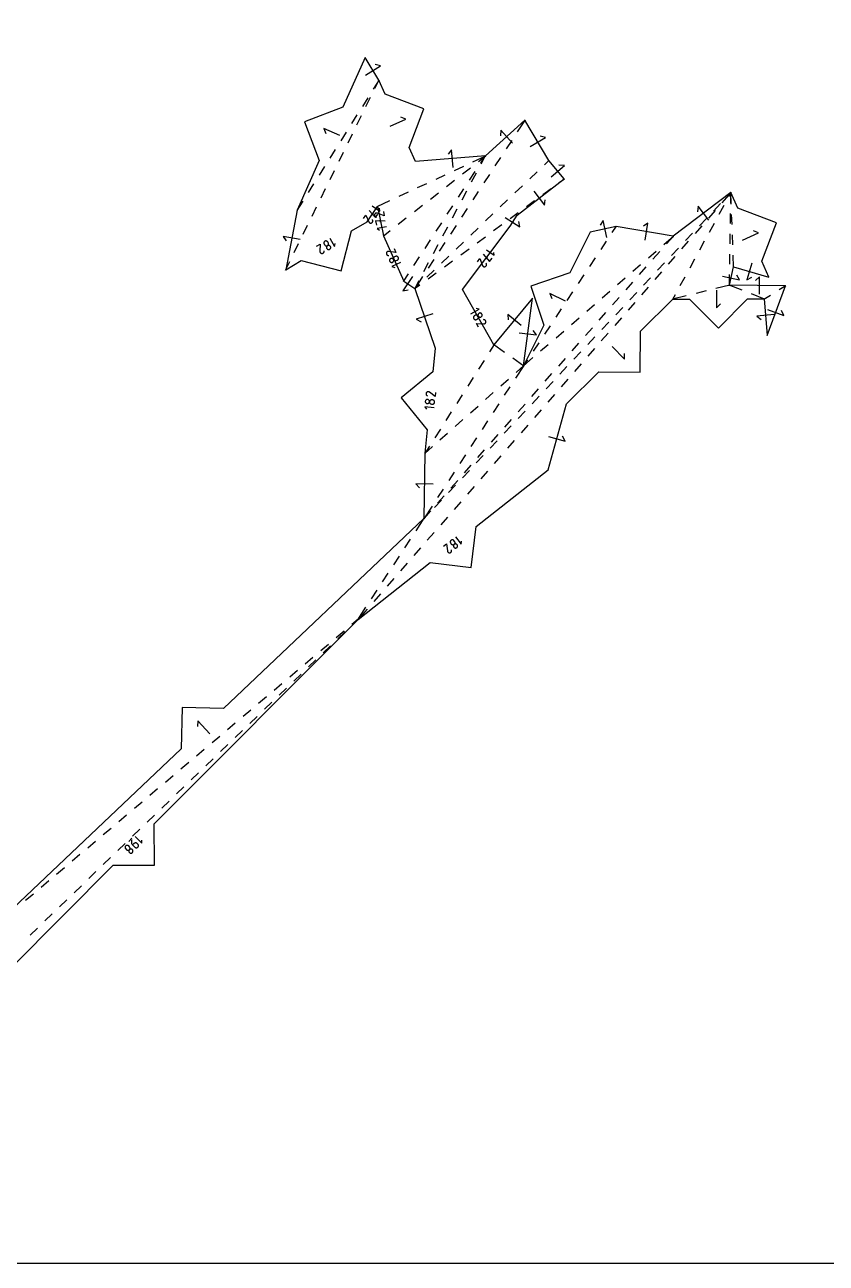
# Model space of a CAD drawing. Extents: x -2 to 214, y 3 to 282.
# Drawn here: x 118.7 to 162.4, y 3 to 70.5 of the extents above; entities that cross this region are included whole.
import ezdxf

# ---------------------------------------------------------------- set-up
doc = ezdxf.new("R2010")
doc.units = 0
doc.layers.add('Layer_1', color=7, linetype='CONTINUOUS')

msp = doc.modelspace()

# ---------------------------------------------------------------- linework, layer by layer
at = {"layer": 'Layer_1', "color": 5}
for points in [[(-1.511918, 3.023787), (214.388082, 3.023787), (214.388082, 282.423787), (-1.511918, 282.423787), (-1.511918, 3.023787)], [(112.397388, 13.571377), (123.504603, 24.724111), (125.749664, 24.728704), (125.745077, 26.973761), (136.852303, 38.126495), (140.78967, 41.223672), (143.018894, 40.957417), (143.285146, 43.186641), (147.222524, 46.283814), (148.212916, 49.880154), (149.983705, 51.622203), (152.228691, 51.603823), (152.247071, 53.848809), (154.01786, 55.590861), (154.917806, 55.591919), (156.507448, 54.006564), (158.092806, 55.596209), (158.99275, 55.597268), (159.16663, 53.605777), (160.162039, 56.322057), (157.103741, 56.344564), (157.330277, 57.351748), (159.248979, 56.790616), (158.8637, 57.649926), (159.662777, 59.747966), (157.564737, 60.54705), (157.179458, 61.40636), (154.035527, 59.013751), (150.918513, 59.55397), (149.51669, 59.235373), (148.405507, 57.013734), (146.275559, 56.304065), (146.985224, 54.174116), (145.874031, 51.95248), (146.368424, 55.649793), (144.26541, 53.093233), (142.55635, 56.10803), (145.145587, 59.575352), (145.530824, 60.167176), (148.090572, 62.14235), (147.254482, 63.141519), (145.953409, 65.351792), (143.794829, 63.392792), (139.984716, 63.085759), (139.637406, 63.860583), (140.436702, 65.958541), (138.338747, 66.757841), (137.991448, 67.532664), (137.242754, 68.75989), (136.032751, 66.0505), (133.935882, 65.248329), (134.73805, 63.151467), (133.528047, 60.442074), (132.909426, 57.189992), (133.761236, 57.69245), (135.935134, 57.131664), (136.49592, 59.305562), (137.347734, 59.80802), (137.917851, 60.645285), (138.235093, 59.039864), (139.342562, 56.574667), (139.955788, 56.174225), (141.060244, 52.908903), (140.93554, 51.628179), (139.201666, 50.201997), (140.627841, 48.468123), (140.503137, 47.187395), (140.448545, 43.62273), (129.513467, 33.26086), (127.269222, 33.321259), (127.208816, 31.077011), (116.273738, 20.715137)]]:
    msp.add_lwpolyline(points, dxfattribs=at)
at = {"layer": 'Layer_1', "color": 1}
for points in [[(137.265618, 67.808282), (138.078746, 68.304344), (137.787644, 68.374801)], [(138.003255, 67.551785), (137.680675, 67.039347)], [(137.774577, 67.091681), (138.001219, 67.552924)], [(137.38515, 66.569866), (137.089617, 66.100383)], [(137.285275, 66.095885), (137.529933, 66.593785)], [(136.794092, 65.630903), (136.498555, 65.161415)], [(136.795986, 65.100099), (137.04063, 65.597988)], [(138.596747, 65.018223), (139.465925, 65.40782), (139.18602, 65.514412)], [(135.863376, 64.503707), (134.993672, 64.892122), (135.100719, 64.612401)], [(145.965538, 65.370711), (145.534157, 64.710618)], [(136.203019, 64.691935), (135.907497, 64.222448)], [(136.306687, 64.104303), (136.551342, 64.602199)], [(145.272502, 64.091063), (144.632383, 64.796396), (144.617919, 64.497237)], [(145.230677, 64.246236), (144.927196, 63.78185)], [(146.247174, 63.914244), (147.068011, 64.397429), (146.778062, 64.472461)], [(135.611961, 63.752968), (135.316436, 63.283487)], [(135.817394, 63.108513), (136.062042, 63.606413)], [(142.033455, 62.773403), (141.956945, 63.722823), (141.762889, 63.494688)], [(135.0209, 62.814004), (134.725374, 62.344524)], [(142.112693, 62.606736), (142.615235, 62.841676)], [(143.117788, 63.076622), (143.814916, 63.402525)], [(143.417353, 63.097609), (143.812288, 63.406812)], [(143.540222, 63.003266), (143.80695, 63.411712)], [(143.568462, 62.967515), (143.805225, 63.412721)], [(144.623716, 63.317467), (144.320235, 62.853081)], [(147.270519, 63.157182), (147.015958, 62.914179)], [(147.375164, 62.255514), (148.105643, 62.866783), (147.807309, 62.893241)], [(135.328095, 62.11272), (135.57274, 62.610617)], [(141.107597, 62.136854), (141.61014, 62.371793)], [(142.543752, 62.413629), (142.980558, 62.755619)], [(142.933596, 62.074282), (143.236914, 62.53877)], [(143.047487, 61.987929), (143.307971, 62.477718)], [(144.016765, 62.388695), (143.713284, 61.924312)], [(146.61468, 62.531129), (146.213403, 62.148072)], [(147.825114, 61.947948), (148.108451, 62.155816)], [(134.429842, 61.875036), (134.134306, 61.405556)], [(134.838807, 61.116931), (135.083451, 61.614827)], [(140.102501, 61.666964), (140.605044, 61.901907)], [(141.670151, 61.729653), (142.106946, 62.071643)], [(142.32697, 61.145301), (142.630278, 61.60979)], [(142.526515, 61.008335), (142.786996, 61.498132)], [(143.409804, 61.45993), (143.106323, 60.99554)], [(145.812136, 61.765016), (145.410858, 61.381962)], [(146.435999, 61.467529), (147.017874, 60.713431), (147.056125, 61.010484)], [(146.93054, 61.291637), (147.377834, 61.619791)], [(133.83878, 60.936069), (133.516211, 60.423634)], [(137.897739, 60.636229), (138.594853, 60.962136)], [(139.097406, 61.197079), (139.599948, 61.432025)], [(140.796539, 61.045677), (141.233345, 61.387663)], [(145.009577, 60.998906), (144.60831, 60.615849)], [(146.03597, 60.635329), (146.48325, 60.96348)], [(156.606642, 60.797858), (156.226506, 60.393807)], [(157.194042, 61.423417), (156.684941, 60.84036)], [(157.194655, 61.422867), (156.986774, 61.201901)], [(157.190048, 61.426201), (157.055904, 61.179443)], [(157.170624, 60.817225), (157.179761, 61.428892)], [(157.203298, 60.765321), (157.178639, 61.428882)], [(134.349504, 60.121145), (134.594152, 60.619035)], [(137.153286, 59.977445), (137.281207, 60.165306), (137.442458, 59.801423), (137.442458, 59.801423), (137.442578, 59.80107), (137.442695, 59.800717), (137.442825, 59.800364), (137.442973, 59.800012), (137.443125, 59.799659), (137.443298, 59.799306), (137.443481, 59.798953), (137.443675, 59.7986), (137.443891, 59.798248), (137.443891, 59.798248), (137.454403, 59.780609), (137.467491, 59.765545), (137.482767, 59.753233), (137.499771, 59.743814), (137.51808, 59.737429), (137.537236, 59.734254), (137.55685, 59.734331), (137.576464, 59.737859), (137.595656, 59.744985), (137.595656, 59.744985), (137.613224, 59.755604), (137.628217, 59.768762), (137.640494, 59.784073), (137.649913, 59.801077), (137.656298, 59.819386), (137.659473, 59.838542), (137.659367, 59.858156), (137.655769, 59.877771), (137.648572, 59.897032), (137.633297, 59.925466)], [(137.453278, 60.418004), (137.812247, 60.035942), (137.94033, 60.22404)], [(137.623874, 60.164202), (137.68791, 60.258242)], [(137.625328, 60.670664), (138.048322, 60.382638), (138.018301, 60.540725)], [(138.235175, 60.359637), (138.27923, 60.136667), (137.906848, 60.277158), (137.906848, 60.277158), (137.906495, 60.277341), (137.906142, 60.277517), (137.90579, 60.277687), (137.905437, 60.277842), (137.905084, 60.277994), (137.904731, 60.278131), (137.904378, 60.278272), (137.904026, 60.278406), (137.903673, 60.278537), (137.903673, 60.278537), (137.883741, 60.283441), (137.863809, 60.284499), (137.844336, 60.282382), (137.825709, 60.276879), (137.808317, 60.268342), (137.792548, 60.256947), (137.778825, 60.242906), (137.767571, 60.226467), (137.759175, 60.20777), (137.759175, 60.20777), (137.754413, 60.187803), (137.753354, 60.167871), (137.755471, 60.148397), (137.760974, 60.129771), (137.769511, 60.112379), (137.780906, 60.096645), (137.794947, 60.082957), (137.811457, 60.071739), (137.830225, 60.063378), (137.861198, 60.054276)], [(139.922938, 60.361697), (140.359744, 60.703687)], [(141.72034, 60.216314), (142.023648, 60.680809)], [(142.00554, 60.028746), (142.266024, 60.518542)], [(142.802843, 60.531158), (142.499362, 60.066775)], [(144.207032, 60.232796), (143.805754, 59.849739)], [(145.141396, 59.979018), (145.588676, 60.307172)], [(155.980077, 59.89548), (155.40325, 60.653448), (155.363016, 60.356653)], [(156.320073, 60.422488), (155.955206, 60.004609)], [(156.790944, 60.692049), (156.525993, 60.204662)], [(157.154037, 59.707841), (157.162327, 60.262531)], [(157.244545, 59.656583), (157.223943, 60.210952)], [(133.860205, 59.125349), (134.104859, 59.623245)], [(138.338496, 59.836739), (137.814399, 59.849157), (137.858517, 59.625909)], [(138.397752, 59.536868), (137.895714, 59.437663), (138.029406, 59.348114)], [(138.037965, 59.893321), (138.060013, 59.781709)], [(139.049336, 59.677721), (139.486132, 60.019707)], [(141.113704, 59.287334), (141.417022, 59.751822)], [(141.484568, 59.049152), (141.745049, 59.538949)], [(142.195892, 59.602389), (141.892411, 59.138006)], [(143.404487, 59.466682), (143.00321, 59.083633)], [(144.246811, 59.322703), (144.694105, 59.650861)], [(144.881346, 60.042761), (145.679618, 59.523134), (145.617618, 59.816155)], [(150.426293, 58.954054), (150.215205, 59.882865), (150.055654, 59.629387)], [(150.930772, 59.572801), (150.696859, 59.220317)], [(152.499917, 58.796888), (152.662569, 59.735397), (152.417762, 59.56285)], [(155.590338, 59.586729), (155.22546, 59.16885)], [(155.846385, 59.98976), (155.466249, 59.585717)], [(156.261033, 59.717264), (155.996086, 59.229877)], [(133.706348, 58.831301), (132.770629, 59.009292), (132.939137, 58.761691)], [(135.203081, 58.708697), (135.203081, 58.708697), (135.191122, 58.725383), (135.176799, 58.739248), (135.160536, 58.750219), (135.142827, 58.758156), (135.124059, 58.762954), (135.104727, 58.764365), (135.085218, 58.762601), (135.065992, 58.75738), (135.047506, 58.748596), (135.047506, 58.748596), (135.030855, 58.736672), (135.016991, 58.722385), (135.00602, 58.706157), (134.998047, 58.688448), (134.993179, 58.669715), (134.991415, 58.650383), (134.993179, 58.630874), (134.9984, 58.611613), (135.007219, 58.593092), (135.035971, 58.544317), (135.035971, 58.544317), (135.04793, 58.52763), (135.062252, 58.513731), (135.078516, 58.502724), (135.09626, 58.494751), (135.115028, 58.489918), (135.134396, 58.488154), (135.153939, 58.489918), (135.173166, 58.495139), (135.191687, 58.503924), (135.191687, 58.503924), (135.208338, 58.515883), (135.222202, 58.530206), (135.233173, 58.546469), (135.241146, 58.564213), (135.245979, 58.582981), (135.247743, 58.602349), (135.245979, 58.621893), (135.240758, 58.641154), (135.231939, 58.659675), (135.203152, 58.70845)], [(135.310753, 58.903974), (135.570824, 58.463068), (135.611012, 58.618933)], [(138.217606, 59.026529), (138.61253, 59.335731)], [(140.507074, 58.358346), (140.810396, 58.822842)], [(143.352241, 58.666392), (143.799531, 58.994549)], [(150.390108, 58.758082), (150.083364, 58.295852)], [(153.52075, 58.568725), (154.052298, 59.028614)], [(153.666952, 58.596598), (154.050199, 59.030727)], [(154.860593, 58.750974), (154.495725, 58.333095)], [(155.086127, 59.181666), (154.705992, 58.777619)], [(157.137435, 58.598461), (157.145725, 59.153151)], [(157.285788, 58.547837), (157.265186, 59.102214)], [(157.822921, 58.807457), (158.692056, 59.197146), (158.412151, 59.30371)], [(133.370916, 58.129559), (133.61556, 58.627452)], [(134.588412, 58.477892), (134.784221, 58.593399), (134.77512, 58.195374), (134.77512, 58.195374), (134.775053, 58.195021), (134.77501, 58.194668), (134.774968, 58.194315), (134.774947, 58.193962), (134.774926, 58.19361), (134.774915, 58.193257), (134.774915, 58.192904), (134.774936, 58.192551), (134.774957, 58.192199), (134.774957, 58.192199), (134.777074, 58.171737), (134.782507, 58.152546), (134.791079, 58.134907), (134.802439, 58.119138), (134.816268, 58.105556), (134.832248, 58.094479), (134.850028, 58.086189), (134.86929, 58.081038), (134.889716, 58.079274), (134.889716, 58.079274), (134.910142, 58.081391), (134.929333, 58.08693), (134.946972, 58.095537), (134.962741, 58.106932), (134.976323, 58.120761), (134.9874, 58.136742), (134.995655, 58.154522), (135.00077, 58.173819), (135.002534, 58.194315), (135.00077, 58.226559)], [(135.151696, 58.348345), (135.151696, 58.348345), (135.16362, 58.331729), (135.177907, 58.3179), (135.194135, 58.306964), (135.211844, 58.299027), (135.230612, 58.294194), (135.24998, 58.29243), (135.269524, 58.294194), (135.28875, 58.299415), (135.307271, 58.308199), (135.307271, 58.308199), (135.323922, 58.320158), (135.337786, 58.334481), (135.348757, 58.350744), (135.35673, 58.368489), (135.361563, 58.387256), (135.363327, 58.406624), (135.361563, 58.426133), (135.356377, 58.445359), (135.347629, 58.463809), (135.347629, 58.463809), (135.335669, 58.480496), (135.321347, 58.494395), (135.305084, 58.505402), (135.287339, 58.513375), (135.268571, 58.518243), (135.249204, 58.520007), (135.22966, 58.518243), (135.210433, 58.513022), (135.191912, 58.504238), (135.191912, 58.504238), (135.175261, 58.492278), (135.161397, 58.477956), (135.150426, 58.461693), (135.142488, 58.443948), (135.137655, 58.42518), (135.135891, 58.405777), (135.137655, 58.386233), (135.142876, 58.366972), (135.151696, 58.348416)], [(138.827171, 58.346828), (138.920329, 58.139444), (138.525747, 58.192481), (138.525747, 58.192481), (138.525394, 58.192583), (138.525042, 58.192675), (138.524689, 58.192756), (138.524336, 58.192834), (138.523983, 58.19289), (138.52363, 58.192946), (138.523278, 58.192989), (138.522925, 58.193024), (138.522572, 58.193052), (138.522572, 58.193052), (138.50204, 58.193331), (138.482355, 58.190156), (138.46387, 58.183594), (138.446937, 58.174034), (138.431908, 58.161793), (138.419138, 58.147152), (138.408942, 58.130395), (138.401675, 58.111839), (138.397689, 58.091731), (138.397689, 58.091731), (138.397537, 58.071199), (138.401065, 58.051514), (138.407662, 58.033029), (138.417222, 58.016095), (138.429463, 58.001067), (138.444104, 57.988297), (138.460896, 57.978137), (138.479523, 57.970905), (138.499702, 57.966989), (138.531945, 57.965225)], [(140.963593, 58.069562), (141.224074, 58.559359)], [(141.588931, 58.673617), (141.28545, 58.209234)], [(142.601929, 58.700576), (142.200661, 58.317516)], [(142.457667, 58.010084), (142.904947, 58.338242)], [(143.862844, 58.285607), (144.272889, 57.979414), (144.249782, 58.138658)], [(152.6817, 57.842779), (153.101223, 58.205752)], [(152.932673, 57.764822), (153.299812, 58.180709)], [(154.32587, 58.373569), (153.945734, 57.969525)], [(155.731125, 58.742486), (155.466164, 58.255092)], [(132.899626, 57.17042), (133.126272, 57.631663)], [(138.636174, 57.801307), (138.636174, 57.801307), (138.618358, 57.791288), (138.603012, 57.778588), (138.590348, 57.763665), (138.58047, 57.746944), (138.573591, 57.728811), (138.569851, 57.709726), (138.569499, 57.690111), (138.572674, 57.670426), (138.579376, 57.651059), (138.579376, 57.651059), (138.589431, 57.633173), (138.602131, 57.617827), (138.617053, 57.605127), (138.63381, 57.595249), (138.651907, 57.58837), (138.670957, 57.584631), (138.690537, 57.584278), (138.710222, 57.587453), (138.729554, 57.59412), (138.729554, 57.59412), (138.74744, 57.604174), (138.762821, 57.616874), (138.775556, 57.631832), (138.785434, 57.648589), (138.792348, 57.666722), (138.796088, 57.685807), (138.796441, 57.705422), (138.793266, 57.725107), (138.786563, 57.744474), (138.786563, 57.744474), (138.776544, 57.762325), (138.763844, 57.777706), (138.748921, 57.790406), (138.732164, 57.800284), (138.714032, 57.807163), (138.694946, 57.810902), (138.675332, 57.811255), (138.655612, 57.80808), (138.636209, 57.801377)], [(139.170829, 57.581833), (138.703879, 57.372061), (138.854356, 57.314904)], [(138.988637, 57.71041), (138.988637, 57.71041), (139.006523, 57.720464), (139.021904, 57.733164), (139.034604, 57.748087), (139.044447, 57.764808), (139.051291, 57.782906), (139.054995, 57.801956), (139.055348, 57.821535), (139.052173, 57.84122), (139.04547, 57.860587), (139.04547, 57.860587), (139.035451, 57.878438), (139.022786, 57.893819), (139.007899, 57.906519), (138.991177, 57.916432), (138.97308, 57.923347), (138.95403, 57.927086), (138.934451, 57.927439), (138.914766, 57.924264), (138.895363, 57.917561), (138.843709, 57.894348), (138.843709, 57.894348), (138.825823, 57.884294), (138.810442, 57.871594), (138.797707, 57.856636), (138.787829, 57.839879), (138.780915, 57.821747), (138.777175, 57.802661), (138.776823, 57.783047), (138.779998, 57.763362), (138.786665, 57.743994), (138.786665, 57.743994), (138.796719, 57.726144), (138.809419, 57.710763), (138.824377, 57.698063), (138.841134, 57.688185), (138.859267, 57.681306), (138.878352, 57.677566), (138.897966, 57.677214), (138.917687, 57.680389), (138.93709, 57.687091), (138.988743, 57.710304)], [(139.900448, 57.429366), (140.203756, 57.893858)], [(140.442618, 57.089976), (140.703102, 57.579773)], [(140.981969, 57.744852), (140.678489, 57.280462)], [(141.799384, 57.934466), (141.398106, 57.55141)], [(141.563083, 57.353773), (142.010377, 57.68193)], [(143.361036, 57.613618), (143.497032, 57.795726), (143.642263, 57.425161), (143.642263, 57.425161), (143.642358, 57.424808), (143.642468, 57.424455), (143.642584, 57.424103), (143.642715, 57.42375), (143.642856, 57.423397), (143.643004, 57.423044), (143.643166, 57.422691), (143.64335, 57.422339), (143.643544, 57.421986), (143.643544, 57.421986), (143.65328, 57.403888), (143.665733, 57.388296), (143.680444, 57.375349), (143.69699, 57.365189), (143.714981, 57.357992), (143.733996, 57.353935), (143.753575, 57.35323), (143.773331, 57.356052), (143.792804, 57.362331), (143.792804, 57.362331), (143.810831, 57.372174), (143.826388, 57.384662), (143.839335, 57.399408), (143.849495, 57.415989), (143.856657, 57.43398), (143.860714, 57.452995), (143.861419, 57.472574), (143.858597, 57.492365), (143.852212, 57.511909), (143.838206, 57.540978)], [(143.679954, 58.040688), (144.021923, 57.64334), (144.158081, 57.825677)], [(143.839321, 57.779688), (143.907397, 57.870846)], [(149.776621, 57.833618), (149.469866, 57.37138)], [(151.842646, 57.116833), (152.262173, 57.479806)], [(153.565602, 57.565482), (153.185477, 57.161431)], [(154.130854, 57.915215), (153.765976, 57.497336)], [(155.201214, 57.767701), (154.936253, 57.280307)], [(157.120833, 57.489074), (157.129123, 58.043767)], [(157.331092, 57.329918), (157.306398, 57.993468)], [(158.321759, 57.55832), (158.0544, 56.644118), (158.317099, 56.787977)], [(139.820985, 56.831383), (139.300193, 56.033865), (139.593306, 56.095436)], [(139.330412, 56.556428), (139.59713, 56.964878)], [(140.375019, 56.81608), (139.943642, 56.15599)], [(140.996839, 57.168353), (140.595561, 56.7853)], [(140.668509, 56.697462), (141.115803, 57.025619)], [(149.163126, 56.909153), (148.856382, 56.446915)], [(151.003582, 56.390887), (151.423119, 56.75386)], [(152.198394, 56.933054), (152.565534, 57.348933)], [(152.805345, 56.757384), (152.42522, 56.353334)], [(153.401109, 57.079463), (153.036241, 56.661584)], [(154.671296, 56.792916), (154.406346, 56.305522)], [(156.729137, 56.849798), (157.658417, 56.640777), (157.498242, 56.893849)], [(157.103392, 56.322716), (157.112529, 56.93438)], [(158.735151, 55.856626), (158.742172, 56.809105), (158.528864, 56.598857)], [(139.937892, 56.161437), (140.221218, 56.369311)], [(140.194294, 56.402243), (139.939733, 56.159239)], [(139.945364, 56.15497), (140.182127, 56.60018)], [(151.464116, 56.101278), (151.831255, 56.517164)], [(152.671374, 56.243705), (152.306496, 55.825832)], [(157.125278, 56.350169), (156.369134, 56.165409)], [(156.398859, 56.070343), (156.40027, 55.117843), (156.611747, 55.329943)], [(157.790299, 56.073292), (157.083086, 56.353066)], [(159.813131, 56.106128), (160.180873, 56.334072)], [(148.168614, 55.475834), (147.316726, 55.901923), (147.411443, 55.617785)], [(148.549638, 55.984681), (148.242888, 55.522454)], [(150.164528, 55.664944), (150.584055, 56.027918)], [(150.729847, 55.269502), (151.096976, 55.685388)], [(151.941628, 55.407953), (151.576757, 54.990074)], [(152.045088, 55.94929), (151.664966, 55.545243)], [(154.752438, 55.770369), (153.996294, 55.585605)], [(154.141385, 55.818135), (154.007241, 55.571377)], [(155.830234, 56.033728), (155.291338, 55.902046)], [(159.013362, 55.589439), (158.306149, 55.869213)], [(158.973876, 55.585908), (159.341615, 55.813852)], [(140.925257, 54.794709), (140.022964, 54.489521), (140.291456, 54.356799)], [(143.009433, 54.790101), (143.454751, 55.042549), (143.299607, 55.085408)], [(143.202829, 54.679089), (143.202829, 54.679089), (143.185966, 54.667412), (143.171855, 54.653337), (143.160637, 54.637285), (143.152382, 54.619717), (143.147267, 54.601055), (143.145503, 54.581723), (143.146914, 54.562179), (143.151817, 54.542882), (143.160284, 54.52422), (143.160284, 54.52422), (143.171926, 54.507357), (143.185966, 54.493246), (143.201982, 54.481992), (143.219551, 54.473702), (143.238213, 54.468516), (143.257545, 54.4664), (143.277089, 54.467811), (143.296421, 54.472679), (143.315118, 54.481146), (143.364384, 54.509086), (143.364384, 54.509086), (143.381246, 54.520763), (143.395393, 54.534838), (143.406646, 54.55089), (143.414937, 54.568493), (143.420122, 54.587191), (143.422239, 54.606523), (143.420828, 54.626067), (143.41596, 54.645399), (143.407493, 54.664061), (143.407493, 54.664061), (143.395816, 54.680924), (143.38174, 54.695035), (143.365689, 54.706288), (143.348085, 54.714543), (143.329388, 54.719694), (143.310056, 54.721458), (143.290477, 54.720047), (143.271144, 54.715143), (143.252447, 54.706677), (143.203182, 54.678737)], [(143.562239, 54.621498), (143.562239, 54.621498), (143.579031, 54.63314), (143.593107, 54.647216), (143.604325, 54.663267), (143.61258, 54.680836), (143.617731, 54.699533), (143.619495, 54.718865), (143.618084, 54.738409), (143.613215, 54.757741), (143.604749, 54.776403), (143.604749, 54.776403), (143.593072, 54.793266), (143.578996, 54.807377), (143.562945, 54.818631), (143.545376, 54.826921), (143.526679, 54.832107), (143.507347, 54.834223), (143.487838, 54.832812), (143.468541, 54.827944), (143.449915, 54.819513), (143.449915, 54.819513), (143.433017, 54.807836), (143.41887, 54.793724), (143.407617, 54.777673), (143.399326, 54.760069), (143.394176, 54.741372), (143.392059, 54.72204), (143.39347, 54.702496), (143.398338, 54.683164), (143.406805, 54.664502), (143.406805, 54.664502), (143.418482, 54.647674), (143.432558, 54.633563), (143.448609, 54.62231), (143.466213, 54.614055), (143.48491, 54.608904), (143.504278, 54.60714), (143.523857, 54.608551), (143.543224, 54.613455), (143.561922, 54.621957)], [(145.75191, 54.150999), (145.016308, 54.756104), (145.045377, 54.458011)], [(147.936144, 55.060216), (147.6294, 54.597986)], [(149.325474, 54.938998), (149.745001, 55.301971)], [(149.995569, 54.437733), (150.362708, 54.853619)], [(151.28483, 55.141193), (150.904695, 54.737149)], [(159.544921, 54.748664), (158.596023, 54.665814), (158.825455, 54.473289)], [(159.180752, 55.028787), (160.075089, 54.70105), (159.949074, 54.972756)], [(143.423015, 54.060529), (143.310899, 54.258307), (143.708709, 54.242326), (143.708709, 54.242326), (143.709062, 54.242259), (143.709414, 54.242202), (143.709767, 54.24216), (143.71012, 54.242125), (143.710473, 54.2421), (143.710825, 54.242086), (143.711178, 54.242079), (143.711531, 54.242086), (143.711884, 54.2421), (143.711884, 54.2421), (143.732345, 54.243864), (143.751642, 54.248979), (143.769457, 54.257234), (143.785438, 54.268311), (143.799267, 54.281893), (143.810626, 54.297662), (143.819199, 54.315301), (143.824702, 54.334457), (143.826819, 54.354848), (143.826819, 54.354848), (143.825055, 54.375309), (143.819869, 54.394571), (143.811579, 54.412351), (143.800466, 54.428296), (143.786849, 54.44209), (143.77108, 54.453449), (143.753441, 54.461986), (143.73425, 54.467454), (143.713789, 54.469571), (143.68151, 54.468513)], [(147.322649, 54.135752), (147.015905, 53.673517)], [(148.486421, 54.213052), (148.905947, 54.576025)], [(149.26129, 53.60596), (149.628429, 54.021843)], [(150.524573, 54.333099), (150.144437, 53.929052)], [(151.21189, 54.572194), (150.847012, 54.154315)], [(145.635144, 53.759743), (146.57924, 53.633505), (146.397369, 53.871461)], [(147.64737, 53.48711), (148.066897, 53.850079)], [(149.764316, 53.525009), (149.384184, 53.120958)], [(150.482144, 53.736439), (150.117277, 53.318563)], [(144.277313, 53.11229), (144.023591, 52.714004)], [(144.84345, 52.683648), (144.247288, 53.106413)], [(146.709161, 53.211287), (146.402407, 52.749049)], [(146.808306, 52.761164), (147.227844, 53.124137)], [(148.527011, 52.774188), (148.894151, 53.190071)], [(149.004058, 52.716911), (148.623926, 52.312864)], [(149.752399, 52.900684), (149.387531, 52.482808)], [(150.705978, 53.000827), (151.37396, 52.321825), (151.376429, 52.621319)], [(143.725526, 52.246122), (143.427471, 51.77824)], [(145.892125, 51.939985), (145.295962, 52.362747)], [(145.857245, 51.938302), (146.388779, 52.39819)], [(146.095667, 52.286819), (145.861754, 51.93433)], [(147.792732, 51.942412), (148.159872, 52.358298)], [(149.02266, 52.064928), (148.657793, 51.647053)], [(145.886127, 51.971414), (145.432064, 51.27429)], [(145.47094, 51.595205), (145.890618, 51.967548)], [(147.05845, 51.11064), (147.42559, 51.526526)], [(148.243791, 51.908817), (147.863669, 51.50477)], [(143.129405, 51.310361), (142.83135, 50.842479)], [(144.640984, 50.858866), (145.055957, 51.227035)], [(145.129296, 50.809442), (144.826524, 50.344597)], [(146.324172, 50.278867), (146.691311, 50.694754)], [(147.483533, 51.100723), (147.103412, 50.696676)], [(148.292915, 51.229173), (147.928047, 50.811294)], [(140.64604, 50.118766), (140.64604, 50.118766), (140.625614, 50.118914), (140.606035, 50.115387), (140.58762, 50.108719), (140.570758, 50.099088), (140.5558, 50.086776), (140.5431, 50.072066), (140.53301, 50.055273), (140.525884, 50.036647), (140.522074, 50.016503), (140.522074, 50.016503), (140.521926, 49.996007), (140.525454, 49.976357), (140.532121, 49.957907), (140.541752, 49.941044), (140.554064, 49.926086), (140.56874, 49.913386), (140.585532, 49.903297), (140.604088, 49.896171), (140.624161, 49.892361), (140.624161, 49.892361), (140.644693, 49.892209), (140.664378, 49.895737), (140.682828, 49.902404), (140.699726, 49.912035), (140.714719, 49.924347), (140.727419, 49.939058), (140.737544, 49.95585), (140.74467, 49.974477), (140.74848, 49.994585), (140.74848, 49.994585), (140.748632, 50.015081), (140.745104, 50.034731), (140.738436, 50.053181), (140.728806, 50.070079), (140.716458, 50.085072), (140.701747, 50.097772), (140.68492, 50.107862), (140.666258, 50.114988), (140.646079, 50.118798)], [(141.082568, 50.497593), (141.060554, 50.271318), (140.744307, 50.513179), (140.744307, 50.513179), (140.744024, 50.513458), (140.743735, 50.513729), (140.743435, 50.51399), (140.743132, 50.514248), (140.742821, 50.514498), (140.742497, 50.514745), (140.742151, 50.514992), (140.741798, 50.515243), (140.741446, 50.515493), (140.741446, 50.515493), (140.723771, 50.525935), (140.705039, 50.53285), (140.685742, 50.536378), (140.666304, 50.536487), (140.647183, 50.533312), (140.628804, 50.526927), (140.611659, 50.517437), (140.596136, 50.504913), (140.582696, 50.489426), (140.582696, 50.489426), (140.572394, 50.471682), (140.565551, 50.452914), (140.562023, 50.433582), (140.561938, 50.414144), (140.565113, 50.395023), (140.571498, 50.376679), (140.581023, 50.359534), (140.593582, 50.344047), (140.609175, 50.330641), (140.636233, 50.313002)], [(140.906934, 49.864939), (140.906934, 49.864939), (140.927465, 49.864784), (140.947115, 49.868312), (140.96553, 49.874979), (140.982393, 49.88461), (140.997315, 49.896922), (141.00998, 49.911633), (141.020034, 49.92846), (141.027125, 49.947087), (141.0309, 49.967231), (141.0309, 49.967231), (141.031062, 49.987727), (141.027534, 50.007377), (141.020902, 50.025792), (141.011306, 50.042654), (140.99903, 50.057612), (140.984354, 50.070312), (140.967562, 50.080402), (140.948935, 50.087528), (140.928756, 50.091338), (140.872397, 50.096806), (140.872397, 50.096806), (140.851865, 50.096961), (140.83218, 50.093433), (140.81373, 50.086766), (140.796832, 50.077135), (140.781839, 50.064823), (140.769139, 50.050112), (140.759049, 50.03332), (140.751923, 50.014693), (140.748113, 49.99455), (140.748113, 49.99455), (140.747961, 49.974053), (140.751489, 49.954404), (140.758157, 49.935953), (140.767787, 49.919091), (140.780099, 49.904097), (140.794846, 49.891397), (140.811673, 49.881308), (140.830335, 49.874182), (140.850514, 49.870372), (140.906874, 49.864869)], [(142.533285, 50.374597), (142.235234, 49.906715)], [(143.811039, 50.12253), (144.226012, 50.4907)], [(146.723276, 50.292629), (146.343154, 49.888582)], [(147.56318, 50.393414), (147.198313, 49.975538)], [(141.001295, 49.662896), (140.491799, 49.712507), (140.594076, 49.58821)], [(141.937168, 49.438833), (141.639113, 48.970951)], [(142.981083, 49.386195), (143.396056, 49.754364)], [(144.523756, 49.879752), (144.220974, 49.414908)], [(145.963019, 49.484535), (145.582887, 49.080488)], [(145.589893, 49.447095), (145.957032, 49.862981)], [(146.833434, 49.557663), (146.468567, 49.139783)], [(142.151138, 48.64986), (142.566111, 49.018026)], [(143.918206, 48.950059), (143.615434, 48.485215)], [(145.202762, 48.676438), (144.822629, 48.272391)], [(144.855614, 48.615323), (145.222753, 49.031209)], [(146.103696, 48.721907), (145.738829, 48.304028)], [(141.341048, 48.503072), (141.042993, 48.03519)], [(141.321183, 47.913524), (141.736155, 48.28169)], [(143.312663, 48.02037), (143.009895, 47.555525)], [(144.121346, 47.78355), (144.488475, 48.199436)], [(147.230468, 48.106444), (148.148791, 47.853548), (148.000804, 48.113937)], [(140.486521, 47.173012), (140.90621, 47.545355)], [(140.744927, 47.567308), (140.491206, 47.169022)], [(143.387067, 46.951778), (143.754207, 47.367661)], [(144.442504, 47.868347), (144.062372, 47.464297)], [(145.37395, 47.886152), (145.009083, 47.468273)], [(142.707113, 47.090677), (142.404345, 46.625832)], [(143.682247, 47.06025), (143.302115, 46.656203)], [(144.644216, 47.050393), (144.279348, 46.632514)], [(142.101573, 46.160988), (141.798802, 45.696139)], [(142.921979, 46.25216), (142.541858, 45.848109)], [(142.652788, 46.120002), (143.019928, 46.535888)], [(143.91447, 46.214638), (143.549599, 45.796762)], [(140.953645, 45.503886), (140.001251, 45.518456), (140.209795, 45.303484)], [(142.161722, 45.444062), (141.7816, 45.040015)], [(141.91851, 45.28823), (142.285649, 45.704116)], [(143.184732, 45.378883), (142.819864, 44.961007)], [(141.401465, 44.635968), (141.021343, 44.231921)], [(141.184231, 44.456457), (141.55137, 44.872343)], [(141.496034, 45.231295), (141.193252, 44.76645)], [(140.433844, 43.606439), (140.817092, 44.040571)], [(140.890484, 44.301605), (140.43642, 43.604481)], [(142.454986, 44.543128), (142.090119, 44.125252)], [(140.017182, 42.963791), (140.460673, 43.641643)], [(140.641207, 43.827874), (140.433329, 43.606912)], [(141.725251, 43.707372), (141.360384, 43.289493)], [(140.995502, 42.871617), (140.630635, 42.453738)], [(142.164078, 42.630441), (142.480566, 42.228101), (142.499651, 42.387931)], [(139.409727, 42.035343), (139.713455, 42.499567)], [(140.265767, 42.035862), (139.9009, 41.617982)], [(141.504927, 42.111949), (141.68362, 42.252506), (141.727586, 41.856813), (141.727586, 41.856813), (141.727586, 41.856425), (141.727586, 41.856037), (141.727608, 41.855649), (141.727629, 41.855261), (141.727661, 41.854873), (141.727717, 41.854449), (141.72777, 41.854026), (141.727844, 41.853603), (141.727932, 41.853144), (141.727932, 41.853144), (141.732624, 41.833142), (141.740597, 41.814836), (141.751427, 41.798492), (141.764797, 41.78437), (141.78032, 41.772743), (141.797641, 41.763874), (141.816374, 41.758032), (141.836164, 41.755492), (141.856625, 41.756479), (141.856625, 41.756479), (141.876593, 41.761305), (141.894867, 41.769342), (141.9112, 41.780221), (141.925311, 41.793606), (141.936918, 41.809125), (141.945772, 41.826428), (141.951558, 41.845164), (141.954027, 41.864973), (141.952969, 41.885501), (141.947007, 41.917237)], [(142.083391, 42.422563), (142.083391, 42.422563), (142.069315, 42.437492), (142.053264, 42.449332), (142.035695, 42.458027), (142.017069, 42.463534), (141.997842, 42.465792), (141.97844, 42.464769), (141.959354, 42.460412), (141.94101, 42.452669), (141.923865, 42.441489), (141.923865, 42.441489), (141.908942, 42.427442), (141.897089, 42.411426), (141.888375, 42.393892), (141.882802, 42.375291), (141.880332, 42.356068), (141.88139, 42.336679), (141.885694, 42.317569), (141.89342, 42.299189), (141.904603, 42.281991), (141.939599, 42.237481), (141.939599, 42.237481), (141.953675, 42.222545), (141.969726, 42.210684), (141.987294, 42.201957), (142.005956, 42.196407), (142.025218, 42.194114), (142.044656, 42.195102), (142.063777, 42.199431), (142.082156, 42.207157), (142.099337, 42.218333), (142.099337, 42.218333), (142.114259, 42.232394), (142.126077, 42.248435), (142.134791, 42.266003), (142.140329, 42.284644), (142.142799, 42.303906), (142.14174, 42.32333), (142.137401, 42.342465), (142.129675, 42.360858), (142.118492, 42.37806), (142.083497, 42.422566)], [(142.080438, 42.058581), (142.080438, 42.058581), (142.094479, 42.043715), (142.110495, 42.031911), (142.128028, 42.023222), (142.146655, 42.017704), (142.165881, 42.015411), (142.185284, 42.016399), (142.204404, 42.020731), (142.222784, 42.028457), (142.239964, 42.039633), (142.239964, 42.039633), (142.254887, 42.053695), (142.266705, 42.069736), (142.275419, 42.087293), (142.280957, 42.105924), (142.283427, 42.125164), (142.282368, 42.14456), (142.278064, 42.163656), (142.270374, 42.182), (142.259226, 42.199131), (142.259226, 42.199131), (142.24515, 42.214071), (142.229099, 42.225931), (142.211531, 42.234663), (142.192869, 42.240212), (142.173607, 42.242505), (142.154169, 42.241517), (142.135048, 42.237192), (142.116669, 42.22947), (142.099488, 42.218297), (142.099488, 42.218297), (142.084601, 42.204243), (142.072783, 42.188202), (142.064069, 42.170637), (142.058531, 42.151993), (142.056414, 42.132731), (142.057472, 42.1133), (142.061812, 42.094158), (142.069573, 42.075754), (142.080756, 42.058549)], [(138.802279, 41.106896), (139.10601, 41.571119)], [(139.536022, 41.200107), (139.171154, 40.782227)], [(138.194824, 40.178452), (138.498551, 40.642672)], [(138.806287, 40.364351), (138.441405, 39.946472)], [(137.587379, 39.250004), (137.891096, 39.714228)], [(138.076538, 39.528593), (137.71167, 39.110717)], [(137.346803, 38.692837), (136.837705, 38.109784)], [(136.840147, 38.107928), (137.283648, 38.785784)], [(136.869237, 38.140832), (136.515457, 37.841507)], [(136.868291, 38.141887), (136.555776, 37.841091)], [(136.091947, 37.483187), (135.668438, 37.124867)], [(136.156093, 37.456376), (135.756406, 37.071661)], [(135.244938, 36.766547), (134.821429, 36.408227)], [(135.356723, 36.68695), (134.957037, 36.302239)], [(134.397919, 36.049907), (133.974409, 35.691587)], [(134.557353, 35.917524), (134.157667, 35.532813)], [(133.5509, 35.333268), (133.12739, 34.974948)], [(133.757984, 35.148098), (133.358297, 34.763387)], [(132.70388, 34.616628), (132.280381, 34.258308)], [(131.856871, 33.899988), (131.433362, 33.541668)], [(132.958614, 34.378676), (132.558927, 33.993961)], [(131.009852, 33.183348), (130.586342, 32.825028)], [(132.159244, 33.60925), (131.759558, 33.224535)], [(128.76549, 31.896341), (128.11034, 32.587739), (128.102331, 32.288337)], [(130.162832, 32.466708), (129.739323, 32.108388)], [(131.359874, 32.839824), (130.960188, 32.455109)], [(129.315824, 31.750068), (128.892314, 31.391748)], [(130.560494, 32.070398), (130.160807, 31.685683)], [(129.761121, 31.300972), (129.361438, 30.91626)], [(128.468804, 31.033429), (128.045294, 30.675109)], [(128.961751, 30.531546), (128.562068, 30.146834)], [(127.621781, 30.316789), (127.198271, 29.958469)], [(128.162381, 29.76212), (127.762698, 29.377408)], [(126.774762, 29.600149), (126.351263, 29.241829)], [(125.927753, 28.883509), (125.504243, 28.525189)], [(127.363012, 28.992694), (126.963328, 28.607983)], [(125.080733, 28.166869), (124.657224, 27.808549)], [(126.563642, 28.223271), (126.163959, 27.838557)], [(124.233714, 27.450229), (123.810204, 27.091909)], [(125.764272, 27.453845), (125.364589, 27.069131)], [(123.386705, 26.73359), (122.963195, 26.37527)], [(124.964902, 26.684419), (124.565209, 26.299708)], [(122.539686, 26.01695), (122.116176, 25.65863)], [(124.165522, 25.914993), (123.765839, 25.530282)], [(124.348317, 25.773166), (124.348317, 25.773166), (124.332548, 25.786289), (124.315191, 25.796107), (124.296706, 25.802623), (124.27755, 25.805833), (124.258183, 25.805766), (124.239062, 25.802415), (124.220612, 25.795783), (124.203326, 25.78588), (124.187627, 25.772711), (124.187627, 25.772711), (124.174539, 25.756967), (124.164696, 25.739635), (124.158135, 25.721177), (124.15496, 25.702039), (124.15497, 25.682675), (124.158145, 25.663544), (124.164742, 25.64509), (124.17462, 25.627776), (124.187814, 25.612053), (124.227939, 25.57209), (124.227939, 25.57209), (124.243708, 25.558959), (124.261065, 25.54912), (124.279586, 25.542573), (124.298741, 25.539327), (124.318144, 25.539359), (124.3373, 25.542675), (124.35575, 25.549279), (124.373072, 25.559168), (124.38877, 25.572333), (124.38877, 25.572333), (124.401858, 25.588092), (124.411666, 25.605445), (124.418192, 25.623938), (124.421367, 25.643108), (124.421314, 25.662507), (124.418139, 25.68167), (124.411507, 25.700145), (124.401594, 25.717473), (124.3884, 25.733196), (124.348275, 25.773159)], [(124.528506, 26.205636), (124.347887, 26.024266)], [(124.52375, 26.110175), (124.52375, 26.110175), (124.509392, 26.078587), (124.499938, 26.045888), (124.495316, 26.012589), (124.495422, 25.979199), (124.50022, 25.946235), (124.509604, 25.914207), (124.523503, 25.883628), (124.541812, 25.855011), (124.564496, 25.82887), (124.685474, 25.708393), (124.685474, 25.708393), (124.701243, 25.695255), (124.7186, 25.685409), (124.737085, 25.678851), (124.756241, 25.67557), (124.775644, 25.675588), (124.7948, 25.678904), (124.81325, 25.685504), (124.830572, 25.695403), (124.846305, 25.708597), (124.846305, 25.708597), (124.859394, 25.724349), (124.869201, 25.741698), (124.875727, 25.760191), (124.878902, 25.779364), (124.87886, 25.798764), (124.875685, 25.817934), (124.869053, 25.836412), (124.85914, 25.853748), (124.845946, 25.869482), (124.805616, 25.909649), (124.805616, 25.909649), (124.789847, 25.922779), (124.77249, 25.932615), (124.753969, 25.939159), (124.734814, 25.942404), (124.715411, 25.942372), (124.696255, 25.939056), (124.677805, 25.932452), (124.660483, 25.922571), (124.644785, 25.909405), (124.564567, 25.828856)], [(124.699264, 26.286405), (125.062001, 25.92515), (125.061648, 26.086126)], [(121.692666, 25.30031), (121.269156, 24.94199)], [(123.366152, 25.145567), (122.966469, 24.760856)], [(124.389303, 25.411456), (124.389303, 25.411456), (124.405037, 25.398393), (124.422358, 25.388603), (124.440809, 25.382094), (124.459964, 25.378849), (124.479332, 25.378895), (124.498488, 25.382211), (124.516938, 25.388818), (124.534259, 25.398707), (124.549958, 25.411872), (124.549958, 25.411872), (124.563046, 25.427631), (124.572853, 25.444984), (124.57938, 25.46347), (124.582555, 25.482632), (124.582523, 25.502011), (124.579348, 25.521149), (124.572751, 25.539588), (124.562908, 25.556867), (124.549785, 25.572531), (124.549785, 25.572531), (124.534016, 25.585665), (124.516624, 25.595504), (124.498103, 25.602048), (124.478912, 25.605293), (124.459509, 25.605262), (124.440353, 25.601945), (124.421903, 25.595348), (124.404582, 25.585464), (124.388883, 25.572302), (124.388883, 25.572302), (124.375795, 25.55655), (124.365988, 25.5392), (124.359462, 25.520708), (124.356287, 25.501534), (124.356329, 25.482135), (124.359504, 25.462965), (124.366136, 25.444487), (124.376049, 25.427151), (124.389243, 25.411417)], [(120.845647, 24.58367), (120.422148, 24.22535)], [(122.566782, 24.376145), (122.167099, 23.99143)], [(119.998638, 23.86703), (119.575128, 23.50871)], [(119.151618, 23.15039), (118.728109, 22.79207)], [(121.767413, 23.606719), (121.36773, 23.222004)], [(120.968043, 22.837293), (120.56836, 22.452578)], [(120.168673, 22.067867), (119.76899, 21.683152)], [(119.369303, 21.298441), (118.96962, 20.91373)]]:
    msp.add_lwpolyline(points, dxfattribs=at)

doc.saveas('drawing.dxf')
